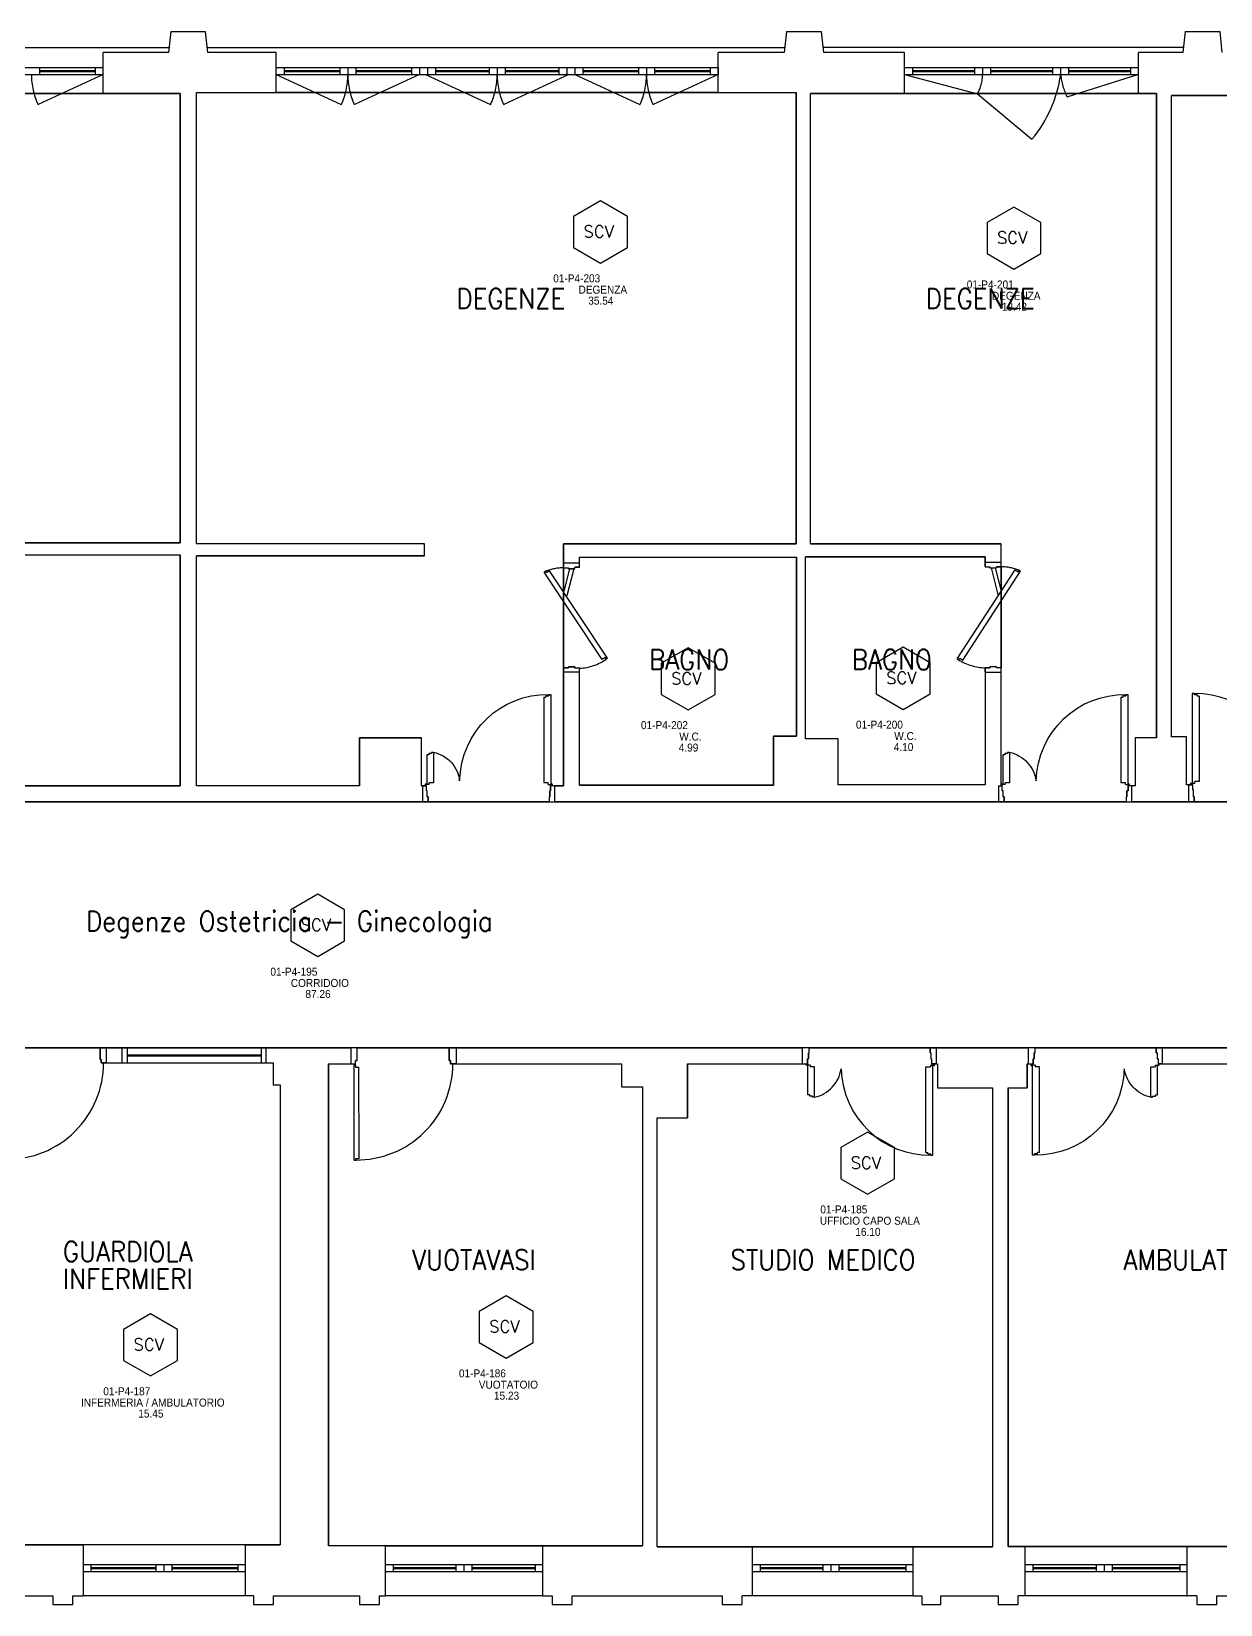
# Model space of a CAD drawing. Header units: inches. Extents: x 16420 to 16611, y 92341 to 92416.
# Drawn here: x 16446.32 to 16458.21, y 92394.51 to 92410.23 of the extents above; entities that cross this region are included whole.
import ezdxf
from ezdxf.enums import TextEntityAlignment as Align

# ---------------------------------------------------------------- set-up
doc = ezdxf.new("R2010")
doc.units = ezdxf.units.IN
doc.header["$LTSCALE"] = 50
doc.header["$MEASUREMENT"] = 0
doc.linetypes.add('NASCOSTA2', pattern=[0.1875, 0.125, -0.0625])
for name, color, linetype in [('A-LOCALI', 7, 'Continuous'), ('AA-CodiceVano', 7, 'Continuous'), ('GMM_DEST.USO', 50, 'Continuous'), ('PIANTA', 7, 'Continuous'), ('RM', 191, 'Continuous')]:
    doc.layers.add(name, color=color, linetype=linetype)
doc.styles.add('ARIAL', font='arial.ttf')
doc.styles.add('ARTECO', font='romans.shx', dxfattribs={"width": 0.9})
doc.styles.get("Standard").update_dxf_attribs({"font": 'txt.shx'})

# ---------------------------------------------------------------- blocks, each defined once
blk = doc.blocks.new('MFM_COD_VANO')
at = {"layer": 'A-LOCALI'}
for p, q in [((0, 0.621), (-0.269, 0.466)), ((0.269, 0.466), (0, 0.621)), ((-0.269, 0.466), (-0.269, 0.155)), ((0.269, 0.155), (0.269, 0.466)), ((-0.269, 0.155), (0, 0)), ((0, 0), (0.269, 0.155))]:
    blk.add_line(p, q, dxfattribs=at)
blk.add_text('SCV', height=0.12, dxfattribs=at).set_placement((-0.17, 0.255))
at = {"layer": 'A-LOCALI', "flags": 9}
for tag in ['MFM_NAME', 'MFM_COD_COMPLESSO', 'MFM_COD_EDIFICIO', 'MFM_COD_PIANO', 'MFM_COD_MACROAREA', 'MFM_ZONA', 'MFM_REPARTO']:
    blk.add_attdef(tag, (-0.084, 0.188), '', height=0.005, dxfattribs=at)
blk.add_attdef('MFM_ALTEZZA', text='', height=0.005, dxfattribs=at).set_placement((-0.057, 0.188), align=Align.CENTER)
at = {"layer": 'A-LOCALI', "style": 'ARIAL', "width": 0.9, "flags": 8}
for tag, p in [('MFM_COD_UT', (-0.026, -0.078)), ('MFM_DESTINAZIONE_USO', (0.023, -0.306)), ('MFM_SUPERFICIE', (0.004, -0.416))]:
    blk.add_attdef(tag, text='', height=0.08, dxfattribs=at).set_placement(p, align=Align.CENTER)
at = {"layer": 'A-LOCALI', "style": 'ARIAL', "width": 0.9}
for tag, p, height, flags in [('MFM_COD_LOCALE', (-0.472, -0.192), 0.08, 8), ('MFM_COD_SCHEDA', (-0.275, -0.483), 0.04, 9)]:
    blk.add_attdef(tag, p, '', height=height, dxfattribs=dict(at, flags=flags))

msp = doc.modelspace()

# ---------------------------------------------------------------- linework, layer by layer
at = {"layer": 'PIANTA', "color": 0}
for p, q in [((16447.715, 92410.233), (16447.692, 92410.023)), ((16447.715, 92410.233), (16448.061, 92410.234)), ((16448.061, 92410.234), (16448.084, 92410.023)), ((16453.873, 92410.233), (16453.85, 92410.023)), ((16453.873, 92410.233), (16454.22, 92410.233)), ((16454.22, 92410.233), (16454.243, 92410.023)), ((16457.858, 92410.233), (16457.835, 92410.023)), ((16457.858, 92410.233), (16458.204, 92410.233)), ((16458.204, 92410.233), (16458.226, 92410.023)), ((16441.98, 92410.073), (16447.698, 92410.073)), ((16447.692, 92410.023), (16447.039, 92410.023)), ((16447.039, 92409.613), (16447.039, 92410.023)), ((16448.079, 92410.073), (16453.856, 92410.073)), ((16448.769, 92410.023), (16448.084, 92410.023)), ((16448.769, 92409.623), (16448.769, 92410.023)), ((16453.85, 92410.023), (16453.189, 92410.023)), ((16453.189, 92409.623), (16453.189, 92410.023)), ((16457.84, 92410.073), (16454.237, 92410.073)), ((16455.054, 92410.023), (16454.243, 92410.023)), ((16455.054, 92409.613), (16455.054, 92410.023)), ((16457.835, 92410.023), (16457.394, 92410.023)), ((16457.394, 92409.613), (16457.394, 92410.023)), ((16445.606, 92409.873), (16447.039, 92409.873)), ((16445.606, 92409.803), (16447.039, 92409.803)), ((16446.403, 92409.873), (16446.403, 92409.803)), ((16446.403, 92409.844), (16446.959, 92409.844)), ((16446.403, 92409.834), (16446.959, 92409.834)), ((16446.959, 92409.873), (16446.959, 92409.803)), ((16448.769, 92409.873), (16450.203, 92409.873)), ((16448.769, 92409.803), (16450.203, 92409.803)), ((16448.849, 92409.873), (16448.849, 92409.803)), ((16448.849, 92409.844), (16449.406, 92409.844)), ((16448.849, 92409.834), (16449.406, 92409.834)), ((16449.406, 92409.873), (16449.406, 92409.803)), ((16449.486, 92409.873), (16449.486, 92409.803)), ((16449.566, 92409.873), (16449.566, 92409.803)), ((16449.566, 92409.844), (16450.123, 92409.844)), ((16449.566, 92409.834), (16450.123, 92409.834)), ((16450.123, 92409.873), (16450.123, 92409.803)), ((16450.203, 92409.873), (16450.203, 92409.803)), ((16450.203, 92409.873), (16450.283, 92409.873)), ((16450.203, 92409.803), (16450.283, 92409.803)), ((16450.283, 92409.873), (16451.676, 92409.873)), ((16450.283, 92409.873), (16450.283, 92409.803)), ((16450.283, 92409.803), (16451.676, 92409.803)), ((16450.363, 92409.873), (16450.363, 92409.803)), ((16450.363, 92409.844), (16450.899, 92409.844)), ((16450.363, 92409.834), (16450.899, 92409.834)), ((16450.899, 92409.873), (16450.899, 92409.803)), ((16450.979, 92409.873), (16450.979, 92409.803)), ((16451.059, 92409.873), (16451.059, 92409.803)), ((16451.059, 92409.844), (16451.596, 92409.844)), ((16451.059, 92409.834), (16451.596, 92409.834)), ((16451.596, 92409.873), (16451.596, 92409.803)), ((16451.676, 92409.873), (16451.676, 92409.803)), ((16451.676, 92409.873), (16451.756, 92409.873)), ((16451.676, 92409.873), (16451.676, 92409.803)), ((16451.676, 92409.803), (16451.756, 92409.803)), ((16451.756, 92409.873), (16451.756, 92409.803)), ((16451.756, 92409.873), (16453.189, 92409.873)), ((16451.756, 92409.803), (16453.189, 92409.803)), ((16451.836, 92409.873), (16451.836, 92409.803)), ((16451.836, 92409.844), (16452.393, 92409.844)), ((16451.836, 92409.834), (16452.393, 92409.834)), ((16452.393, 92409.873), (16452.393, 92409.803)), ((16452.473, 92409.873), (16452.473, 92409.803)), ((16452.553, 92409.873), (16452.553, 92409.803)), ((16452.553, 92409.844), (16453.109, 92409.844)), ((16452.553, 92409.834), (16453.109, 92409.834)), ((16453.109, 92409.873), (16453.109, 92409.803)), ((16453.189, 92409.873), (16453.189, 92409.803)), ((16455.054, 92409.873), (16455.834, 92409.873)), ((16455.054, 92409.803), (16455.834, 92409.803)), ((16455.134, 92409.873), (16455.134, 92409.803)), ((16455.134, 92409.843), (16455.754, 92409.844)), ((16455.134, 92409.833), (16455.754, 92409.834)), ((16455.754, 92409.873), (16455.754, 92409.803)), ((16455.834, 92409.873), (16455.834, 92409.803)), ((16455.834, 92409.873), (16456.614, 92409.873)), ((16455.834, 92409.803), (16456.614, 92409.803)), ((16455.914, 92409.873), (16455.914, 92409.803)), ((16455.914, 92409.843), (16456.534, 92409.844)), ((16455.914, 92409.833), (16456.534, 92409.834)), ((16456.534, 92409.873), (16456.534, 92409.803)), ((16456.614, 92409.873), (16456.614, 92409.803)), ((16456.614, 92409.873), (16457.394, 92409.873)), ((16456.614, 92409.803), (16457.394, 92409.803)), ((16456.694, 92409.873), (16456.694, 92409.803)), ((16456.694, 92409.844), (16457.314, 92409.844)), ((16456.694, 92409.834), (16457.314, 92409.834)), ((16457.314, 92409.873), (16457.314, 92409.803)), ((16447.039, 92409.613), (16442.619, 92409.613)), ((16447.809, 92409.613), (16447.039, 92409.613)), ((16447.809, 92405.123), (16447.809, 92409.613)), ((16447.974, 92409.623), (16448.769, 92409.623)), ((16447.974, 92405.113), (16447.974, 92409.623)), ((16453.189, 92409.623), (16448.769, 92409.623)), ((16453.189, 92409.623), (16453.969, 92409.623)), ((16453.969, 92405.113), (16453.969, 92409.623)), ((16455.054, 92409.613), (16454.114, 92409.613)), ((16454.114, 92405.113), (16454.114, 92409.613)), ((16457.394, 92409.613), (16455.054, 92409.613)), ((16457.574, 92409.613), (16457.394, 92409.613)), ((16457.574, 92403.173), (16457.574, 92409.613)), ((16457.724, 92403.183), (16457.724, 92409.593)), ((16458.674, 92409.593), (16457.724, 92409.593)), ((16445.539, 92405.123), (16447.809, 92405.123)), ((16450.254, 92405.113), (16447.974, 92405.113)), ((16450.254, 92404.993), (16450.254, 92405.113)), ((16451.644, 92404.918), (16451.644, 92405.113)), ((16451.644, 92405.113), (16453.969, 92405.113)), ((16454.114, 92405.113), (16456.019, 92405.113)), ((16456.019, 92404.928), (16456.019, 92405.113)), ((16445.539, 92405.003), (16447.809, 92405.003)), ((16447.809, 92402.693), (16447.809, 92405.003)), ((16447.974, 92402.693), (16447.974, 92404.993)), ((16450.254, 92404.993), (16447.974, 92404.993)), ((16451.804, 92404.918), (16451.644, 92404.918)), ((16451.644, 92404.873), (16451.644, 92404.918)), ((16451.804, 92404.918), (16451.804, 92404.978)), ((16451.804, 92404.978), (16453.974, 92404.978)), ((16451.804, 92404.878), (16451.804, 92404.918)), ((16453.974, 92403.188), (16453.974, 92404.978)), ((16454.064, 92403.163), (16454.064, 92404.983)), ((16455.859, 92404.983), (16454.064, 92404.983)), ((16455.859, 92404.928), (16455.859, 92404.983)), ((16455.859, 92404.928), (16456.019, 92404.928)), ((16455.859, 92404.883), (16455.859, 92404.928)), ((16456.019, 92404.883), (16456.019, 92404.928)), ((16451.465, 92404.838), (16451.45, 92404.828)), ((16452.029, 92403.954), (16451.45, 92404.828)), ((16451.474, 92404.823), (16451.465, 92404.838)), ((16451.504, 92404.842), (16451.474, 92404.823)), ((16452.084, 92403.967), (16451.504, 92404.842)), ((16451.644, 92404.873), (16451.692, 92404.873)), ((16451.704, 92404.863), (16451.645, 92404.637)), ((16451.745, 92404.863), (16451.675, 92404.591)), ((16451.692, 92404.873), (16451.692, 92404.863)), ((16451.756, 92404.863), (16451.692, 92404.863)), ((16451.804, 92404.878), (16451.756, 92404.878)), ((16451.756, 92404.863), (16451.756, 92404.878)), ((16455.58, 92403.962), (16456.159, 92404.852)), ((16455.635, 92403.949), (16456.214, 92404.838)), ((16455.859, 92404.883), (16455.907, 92404.883)), ((16455.907, 92404.873), (16455.907, 92404.883)), ((16455.907, 92404.873), (16455.971, 92404.873)), ((16455.919, 92404.873), (16455.988, 92404.591)), ((16455.96, 92404.873), (16456.018, 92404.637)), ((16455.971, 92404.883), (16455.971, 92404.873)), ((16456.019, 92404.883), (16455.971, 92404.883)), ((16456.159, 92404.852), (16456.189, 92404.833)), ((16456.189, 92404.833), (16456.199, 92404.848)), ((16456.199, 92404.848), (16456.214, 92404.838)), ((16452.058, 92403.974), (16452.029, 92403.954)), ((16452.069, 92403.958), (16452.058, 92403.974)), ((16452.084, 92403.967), (16452.069, 92403.958)), ((16455.58, 92403.962), (16455.594, 92403.952)), ((16455.594, 92403.952), (16455.605, 92403.969)), ((16455.605, 92403.969), (16455.635, 92403.949)), ((16451.644, 92403.873), (16451.692, 92403.873)), ((16451.644, 92403.828), (16451.644, 92403.873)), ((16451.644, 92402.693), (16451.644, 92403.828)), ((16451.804, 92403.828), (16451.644, 92403.828)), ((16451.692, 92403.883), (16451.756, 92403.883)), ((16451.692, 92403.873), (16451.692, 92403.883)), ((16451.756, 92403.883), (16451.756, 92403.868)), ((16451.804, 92403.868), (16451.756, 92403.868)), ((16451.804, 92403.828), (16451.804, 92403.868)), ((16451.804, 92402.698), (16451.804, 92403.828)), ((16455.859, 92403.873), (16455.907, 92403.873)), ((16455.859, 92403.828), (16455.859, 92403.873)), ((16455.859, 92403.828), (16456.019, 92403.828)), ((16455.859, 92403.828), (16455.859, 92402.703)), ((16455.971, 92403.883), (16455.907, 92403.883)), ((16455.907, 92403.883), (16455.907, 92403.873)), ((16455.971, 92403.873), (16455.971, 92403.883)), ((16456.019, 92403.873), (16455.971, 92403.873)), ((16456.019, 92403.828), (16456.019, 92403.873)), ((16456.019, 92402.693), (16456.019, 92403.828)), ((16451.447, 92403.579), (16451.447, 92402.724)), ((16451.447, 92403.579), (16451.466, 92403.579)), ((16451.466, 92403.592), (16451.466, 92403.579)), ((16451.466, 92403.592), (16451.496, 92403.592)), ((16451.496, 92403.605), (16451.515, 92403.605)), ((16451.496, 92403.605), (16451.496, 92403.592)), ((16451.515, 92403.605), (16451.515, 92402.707)), ((16457.217, 92403.579), (16457.217, 92402.724)), ((16457.217, 92403.579), (16457.236, 92403.579)), ((16457.236, 92403.592), (16457.236, 92403.579)), ((16457.236, 92403.592), (16457.266, 92403.592)), ((16457.266, 92403.605), (16457.285, 92403.605)), ((16457.266, 92403.605), (16457.266, 92403.592)), ((16457.285, 92403.605), (16457.285, 92402.707)), ((16457.929, 92403.615), (16457.929, 92402.717)), ((16457.949, 92403.615), (16457.929, 92403.615)), ((16457.949, 92403.615), (16457.949, 92403.602)), ((16457.978, 92403.602), (16457.949, 92403.602)), ((16457.978, 92403.602), (16457.978, 92403.589)), ((16457.998, 92403.589), (16457.978, 92403.589)), ((16457.998, 92403.589), (16457.998, 92402.734)), ((16453.744, 92402.698), (16453.744, 92403.188)), ((16453.744, 92403.188), (16453.974, 92403.188)), ((16457.874, 92403.183), (16457.724, 92403.183)), ((16457.874, 92402.703), (16457.874, 92403.183)), ((16449.604, 92403.173), (16450.224, 92403.173)), ((16449.604, 92402.693), (16449.604, 92403.173)), ((16450.224, 92402.693), (16450.224, 92403.173)), ((16450.344, 92403.027), (16450.324, 92403.027)), ((16450.324, 92403.027), (16450.324, 92403.015)), ((16450.344, 92403.027), (16450.344, 92402.722)), ((16454.389, 92403.163), (16454.064, 92403.163)), ((16454.389, 92402.703), (16454.389, 92403.163)), ((16456.104, 92403.027), (16456.084, 92403.027)), ((16456.084, 92403.027), (16456.084, 92403.015)), ((16456.104, 92403.027), (16456.104, 92402.722)), ((16457.359, 92403.173), (16457.359, 92402.693)), ((16457.574, 92403.173), (16457.359, 92403.173)), ((16450.275, 92403.002), (16450.275, 92402.705)), ((16450.295, 92403.002), (16450.275, 92403.002)), ((16450.324, 92403.015), (16450.295, 92403.015)), ((16450.295, 92403.015), (16450.295, 92403.002)), ((16456.035, 92403.002), (16456.035, 92402.705)), ((16456.055, 92403.002), (16456.035, 92403.002)), ((16456.084, 92403.015), (16456.055, 92403.015)), ((16456.055, 92403.015), (16456.055, 92403.002)), ((16450.3, 92402.705), (16450.275, 92402.705)), ((16450.344, 92402.722), (16450.3, 92402.722)), ((16450.3, 92402.705), (16450.3, 92402.722)), ((16451.447, 92402.724), (16451.491, 92402.724)), ((16451.491, 92402.707), (16451.491, 92402.724)), ((16451.491, 92402.707), (16451.515, 92402.707)), ((16456.06, 92402.705), (16456.035, 92402.705)), ((16456.104, 92402.722), (16456.06, 92402.722)), ((16456.06, 92402.705), (16456.06, 92402.722)), ((16457.217, 92402.724), (16457.261, 92402.724)), ((16457.261, 92402.707), (16457.261, 92402.724)), ((16457.261, 92402.707), (16457.285, 92402.707)), ((16457.954, 92402.717), (16457.929, 92402.717)), ((16457.954, 92402.717), (16457.954, 92402.734)), ((16457.998, 92402.734), (16457.954, 92402.734)), ((16446.179, 92402.693), (16447.809, 92402.693)), ((16449.604, 92402.693), (16447.974, 92402.693)), ((16450.224, 92402.693), (16450.234, 92402.693)), ((16450.234, 92402.693), (16450.234, 92402.533)), ((16450.234, 92402.693), (16450.274, 92402.693)), ((16450.274, 92402.643), (16450.274, 92402.693)), ((16450.274, 92402.643), (16450.281, 92402.643)), ((16450.281, 92402.582), (16450.281, 92402.643)), ((16450.281, 92402.582), (16450.289, 92402.582)), ((16450.289, 92402.582), (16450.289, 92402.533)), ((16451.507, 92402.582), (16451.499, 92402.582)), ((16451.499, 92402.582), (16451.499, 92402.533)), ((16451.514, 92402.643), (16451.507, 92402.643)), ((16451.507, 92402.582), (16451.507, 92402.643)), ((16451.514, 92402.643), (16451.514, 92402.693)), ((16451.554, 92402.693), (16451.514, 92402.693)), ((16451.554, 92402.693), (16451.644, 92402.693)), ((16451.554, 92402.693), (16451.554, 92402.533)), ((16451.804, 92402.698), (16453.744, 92402.698)), ((16455.859, 92402.703), (16454.389, 92402.703)), ((16455.994, 92402.693), (16455.994, 92402.533)), ((16455.994, 92402.693), (16456.019, 92402.693)), ((16456.019, 92402.693), (16456.029, 92402.693)), ((16456.029, 92402.643), (16456.029, 92402.693)), ((16456.029, 92402.643), (16456.039, 92402.643)), ((16456.039, 92402.582), (16456.039, 92402.643)), ((16456.039, 92402.582), (16456.049, 92402.582)), ((16456.049, 92402.582), (16456.049, 92402.533)), ((16457.277, 92402.582), (16457.269, 92402.582)), ((16457.269, 92402.582), (16457.269, 92402.533)), ((16457.289, 92402.643), (16457.277, 92402.643)), ((16457.277, 92402.582), (16457.277, 92402.643)), ((16457.289, 92402.643), (16457.289, 92402.693)), ((16457.324, 92402.693), (16457.289, 92402.693)), ((16457.359, 92402.693), (16457.324, 92402.693)), ((16457.324, 92402.693), (16457.324, 92402.533)), ((16457.894, 92402.703), (16457.874, 92402.703)), ((16457.894, 92402.703), (16457.894, 92402.533)), ((16457.894, 92402.703), (16457.934, 92402.703)), ((16457.934, 92402.653), (16457.934, 92402.703)), ((16457.934, 92402.653), (16457.942, 92402.653)), ((16457.942, 92402.582), (16457.942, 92402.653)), ((16457.942, 92402.582), (16457.949, 92402.582)), ((16457.949, 92402.582), (16457.949, 92402.533)), ((16450.234, 92402.533), (16445.514, 92402.533)), ((16450.289, 92402.533), (16450.234, 92402.533)), ((16451.499, 92402.533), (16451.554, 92402.533)), ((16455.994, 92402.533), (16451.554, 92402.533)), ((16456.049, 92402.533), (16455.994, 92402.533)), ((16457.269, 92402.533), (16457.324, 92402.533)), ((16457.894, 92402.533), (16457.324, 92402.533)), ((16457.949, 92402.533), (16457.894, 92402.533)), ((16447.009, 92399.955), (16447.009, 92400.073)), ((16447.009, 92400.073), (16447.069, 92400.073)), ((16447.069, 92400.073), (16447.229, 92400.073)), ((16447.069, 92400.073), (16447.069, 92399.923)), ((16447.199, 92400.073), (16447.229, 92400.073)), ((16447.229, 92400.073), (16448.669, 92400.072)), ((16447.229, 92399.923), (16447.229, 92400.073)), ((16447.279, 92400.073), (16447.279, 92399.923)), ((16448.619, 92400.073), (16448.619, 92399.923)), ((16448.669, 92399.923), (16448.669, 92400.073)), ((16448.669, 92400.073), (16449.519, 92400.073)), ((16449.579, 92400.073), (16449.519, 92400.073)), ((16449.519, 92399.913), (16449.519, 92400.073)), ((16449.579, 92399.945), (16449.579, 92400.073)), ((16450.499, 92399.945), (16450.499, 92400.073)), ((16450.499, 92400.073), (16450.569, 92400.073)), ((16450.569, 92400.073), (16450.569, 92399.913)), ((16450.569, 92400.073), (16454.034, 92400.073)), ((16454.034, 92399.913), (16454.034, 92400.073)), ((16454.099, 92400.073), (16454.034, 92400.073)), ((16454.099, 92400.023), (16454.099, 92400.073)), ((16455.309, 92400.023), (16455.309, 92400.073)), ((16455.309, 92400.073), (16455.374, 92400.073)), ((16455.374, 92400.073), (16456.294, 92400.073)), ((16455.374, 92399.913), (16455.374, 92400.073)), ((16456.294, 92399.913), (16456.294, 92400.073)), ((16456.359, 92400.073), (16456.294, 92400.073)), ((16456.359, 92400.023), (16456.359, 92400.073)), ((16457.569, 92400.073), (16457.634, 92400.073)), ((16457.569, 92400.023), (16457.569, 92400.073)), ((16457.634, 92400.073), (16460.309, 92400.073)), ((16457.634, 92399.913), (16457.634, 92400.073)), ((16447.019, 92399.955), (16447.009, 92399.955)), ((16447.019, 92399.923), (16447.019, 92399.955)), ((16447.069, 92399.923), (16447.019, 92399.923)), ((16447.069, 92399.923), (16447.229, 92399.923)), ((16447.229, 92399.923), (16448.669, 92399.923)), ((16447.279, 92400.003), (16448.619, 92400.003)), ((16447.279, 92399.993), (16448.619, 92399.993)), ((16448.669, 92399.923), (16448.739, 92399.923)), ((16448.739, 92399.923), (16448.739, 92399.703)), ((16449.294, 92399.913), (16449.519, 92399.913)), ((16449.294, 92399.913), (16449.294, 92395.093)), ((16449.519, 92399.913), (16449.564, 92399.913)), ((16449.549, 92398.95), (16449.548, 92399.896)), ((16449.548, 92399.896), (16449.564, 92399.896)), ((16449.564, 92399.913), (16449.564, 92399.945)), ((16449.579, 92399.945), (16449.564, 92399.945)), ((16449.564, 92399.896), (16449.564, 92399.88)), ((16449.564, 92399.88), (16449.597, 92399.88)), ((16449.598, 92398.966), (16449.597, 92399.88)), ((16450.514, 92399.945), (16450.499, 92399.945)), ((16450.514, 92399.913), (16450.514, 92399.945)), ((16450.569, 92399.913), (16450.514, 92399.913)), ((16450.569, 92399.913), (16452.224, 92399.913)), ((16452.224, 92399.913), (16452.224, 92399.683)), ((16452.884, 92399.913), (16454.034, 92399.913)), ((16452.884, 92399.913), (16452.884, 92399.373)), ((16454.034, 92399.913), (16454.084, 92399.913)), ((16454.084, 92399.963), (16454.084, 92399.913)), ((16454.084, 92399.963), (16454.092, 92399.963)), ((16454.085, 92399.604), (16454.085, 92399.901)), ((16454.11, 92399.901), (16454.085, 92399.901)), ((16454.092, 92400.023), (16454.099, 92400.023)), ((16454.092, 92400.023), (16454.092, 92399.963)), ((16454.11, 92399.901), (16454.11, 92399.884)), ((16454.154, 92399.884), (16454.11, 92399.884)), ((16454.154, 92399.578), (16454.154, 92399.884)), ((16455.267, 92399.026), (16455.267, 92399.882)), ((16455.267, 92399.882), (16455.311, 92399.882)), ((16455.317, 92400.023), (16455.309, 92400.023)), ((16455.311, 92399.899), (16455.335, 92399.899)), ((16455.311, 92399.899), (16455.311, 92399.882)), ((16455.317, 92400.023), (16455.317, 92399.963)), ((16455.324, 92399.963), (16455.317, 92399.963)), ((16455.324, 92399.963), (16455.324, 92399.913)), ((16455.374, 92399.913), (16455.324, 92399.913)), ((16455.335, 92399.001), (16455.335, 92399.899)), ((16455.374, 92399.913), (16455.384, 92399.913)), ((16455.384, 92399.913), (16455.384, 92399.673)), ((16456.279, 92399.913), (16456.294, 92399.913)), ((16456.279, 92399.913), (16456.279, 92399.673)), ((16456.294, 92399.913), (16456.339, 92399.913)), ((16456.333, 92399.001), (16456.333, 92399.899)), ((16456.358, 92399.899), (16456.333, 92399.899)), ((16456.339, 92399.963), (16456.339, 92399.913)), ((16456.339, 92399.963), (16456.349, 92399.963)), ((16456.349, 92400.023), (16456.359, 92400.023)), ((16456.349, 92400.023), (16456.349, 92399.963)), ((16456.358, 92399.899), (16456.358, 92399.882)), ((16456.402, 92399.882), (16456.358, 92399.882)), ((16456.402, 92399.026), (16456.402, 92399.882)), ((16457.515, 92399.578), (16457.515, 92399.884)), ((16457.515, 92399.884), (16457.559, 92399.884)), ((16457.559, 92399.901), (16457.559, 92399.884)), ((16457.559, 92399.901), (16457.583, 92399.901)), ((16457.579, 92400.023), (16457.569, 92400.023)), ((16457.579, 92400.023), (16457.579, 92399.963)), ((16457.589, 92399.963), (16457.579, 92399.963)), ((16457.583, 92399.604), (16457.583, 92399.901)), ((16457.589, 92399.963), (16457.589, 92399.913)), ((16457.634, 92399.913), (16457.589, 92399.913)), ((16457.634, 92399.913), (16459.779, 92399.913)), ((16448.739, 92399.703), (16448.809, 92399.703)), ((16448.809, 92399.703), (16448.809, 92395.103)), ((16452.224, 92399.683), (16452.434, 92399.683)), ((16452.434, 92399.683), (16452.434, 92395.093)), ((16454.105, 92399.604), (16454.085, 92399.604)), ((16454.105, 92399.591), (16454.105, 92399.604)), ((16454.134, 92399.591), (16454.105, 92399.591)), ((16454.134, 92399.578), (16454.134, 92399.591)), ((16454.154, 92399.578), (16454.134, 92399.578)), ((16455.384, 92399.673), (16455.934, 92399.673)), ((16455.934, 92399.673), (16455.934, 92395.083)), ((16456.089, 92399.673), (16456.089, 92395.088)), ((16456.089, 92399.673), (16456.279, 92399.673)), ((16457.515, 92399.578), (16457.534, 92399.578)), ((16457.534, 92399.591), (16457.564, 92399.591)), ((16457.534, 92399.578), (16457.534, 92399.591)), ((16457.564, 92399.591), (16457.564, 92399.604)), ((16457.564, 92399.604), (16457.583, 92399.604)), ((16452.579, 92399.373), (16452.884, 92399.373)), ((16452.579, 92395.083), (16452.579, 92399.373)), ((16449.549, 92398.95), (16449.565, 92398.95)), ((16449.565, 92398.966), (16449.598, 92398.966)), ((16449.565, 92398.95), (16449.565, 92398.966)), ((16455.267, 92399.026), (16455.286, 92399.026)), ((16455.286, 92399.013), (16455.286, 92399.026)), ((16455.286, 92399.013), (16455.316, 92399.013)), ((16455.316, 92399.001), (16455.316, 92399.013)), ((16455.316, 92399.001), (16455.335, 92399.001)), ((16456.353, 92399.001), (16456.333, 92399.001)), ((16456.382, 92399.013), (16456.353, 92399.013)), ((16456.353, 92399.001), (16456.353, 92399.013)), ((16456.382, 92399.013), (16456.382, 92399.026)), ((16456.402, 92399.026), (16456.382, 92399.026)), ((16445.659, 92395.103), (16446.839, 92395.103)), ((16446.839, 92395.103), (16446.839, 92394.593)), ((16448.459, 92395.103), (16446.839, 92395.103)), ((16448.459, 92395.103), (16448.459, 92394.593)), ((16448.459, 92395.103), (16448.809, 92395.103)), ((16449.864, 92395.093), (16449.294, 92395.093)), ((16449.864, 92395.093), (16451.434, 92395.093)), ((16449.864, 92394.593), (16449.864, 92395.093)), ((16451.434, 92395.093), (16451.434, 92394.593)), ((16451.434, 92395.093), (16452.434, 92395.093)), ((16452.579, 92395.083), (16453.534, 92395.083)), ((16453.534, 92394.593), (16453.534, 92395.083)), ((16453.534, 92395.083), (16455.139, 92395.083)), ((16455.139, 92394.593), (16455.139, 92395.083)), ((16455.139, 92395.083), (16455.934, 92395.083)), ((16456.089, 92395.088), (16456.259, 92395.088)), ((16456.259, 92394.593), (16456.259, 92395.088)), ((16456.259, 92395.088), (16457.879, 92395.088)), ((16457.879, 92394.593), (16457.879, 92395.088)), ((16457.879, 92395.088), (16460.009, 92395.088)), ((16448.459, 92394.903), (16446.839, 92394.903)), ((16446.919, 92394.833), (16446.919, 92394.903)), ((16447.569, 92394.873), (16446.919, 92394.872)), ((16447.569, 92394.863), (16446.919, 92394.862)), ((16447.569, 92394.833), (16447.569, 92394.903)), ((16447.649, 92394.833), (16447.649, 92394.903)), ((16447.729, 92394.833), (16447.729, 92394.903)), ((16448.389, 92394.873), (16447.729, 92394.873)), ((16448.389, 92394.863), (16447.729, 92394.863)), ((16448.389, 92394.833), (16448.389, 92394.903)), ((16451.434, 92394.903), (16449.864, 92394.903)), ((16449.944, 92394.833), (16449.944, 92394.903)), ((16450.569, 92394.873), (16449.944, 92394.872)), ((16450.569, 92394.863), (16449.944, 92394.862)), ((16450.569, 92394.833), (16450.569, 92394.903)), ((16450.649, 92394.833), (16450.649, 92394.903)), ((16450.729, 92394.833), (16450.729, 92394.903)), ((16451.364, 92394.873), (16450.729, 92394.873)), ((16451.364, 92394.863), (16450.729, 92394.863)), ((16451.364, 92394.833), (16451.364, 92394.903)), ((16455.139, 92394.903), (16453.534, 92394.903)), ((16453.614, 92394.833), (16453.614, 92394.903)), ((16454.239, 92394.873), (16453.614, 92394.872)), ((16454.239, 92394.863), (16453.614, 92394.862)), ((16454.239, 92394.833), (16454.239, 92394.903)), ((16454.319, 92394.833), (16454.319, 92394.903)), ((16454.399, 92394.833), (16454.399, 92394.903)), ((16455.069, 92394.873), (16454.399, 92394.873)), ((16455.069, 92394.863), (16454.399, 92394.863)), ((16455.069, 92394.833), (16455.069, 92394.903)), ((16457.879, 92394.903), (16456.259, 92394.903)), ((16456.339, 92394.833), (16456.339, 92394.903)), ((16456.974, 92394.873), (16456.339, 92394.872)), ((16456.974, 92394.863), (16456.339, 92394.862)), ((16456.974, 92394.833), (16456.974, 92394.903)), ((16457.054, 92394.833), (16457.054, 92394.903)), ((16457.134, 92394.833), (16457.134, 92394.903)), ((16457.809, 92394.873), (16457.134, 92394.873)), ((16457.809, 92394.863), (16457.134, 92394.863)), ((16457.809, 92394.833), (16457.809, 92394.903)), ((16448.459, 92394.833), (16446.839, 92394.833)), ((16451.434, 92394.833), (16449.864, 92394.833)), ((16455.139, 92394.833), (16453.534, 92394.833)), ((16457.879, 92394.833), (16456.259, 92394.833)), ((16445.189, 92394.593), (16446.537, 92394.593)), ((16446.537, 92394.593), (16446.537, 92394.507)), ((16446.737, 92394.507), (16446.737, 92394.593)), ((16446.737, 92394.593), (16446.839, 92394.593)), ((16448.459, 92394.593), (16446.839, 92394.593)), ((16448.459, 92394.593), (16448.459, 92394.593)), ((16448.544, 92394.593), (16448.459, 92394.593)), ((16448.544, 92394.593), (16448.544, 92394.507)), ((16448.744, 92394.507), (16448.744, 92394.593)), ((16448.744, 92394.593), (16449.602, 92394.593)), ((16449.602, 92394.593), (16449.602, 92394.507)), ((16449.802, 92394.507), (16449.802, 92394.593)), ((16449.802, 92394.593), (16449.864, 92394.593)), ((16451.434, 92394.593), (16449.864, 92394.593)), ((16451.434, 92394.593), (16451.529, 92394.593)), ((16451.529, 92394.593), (16451.529, 92394.507)), ((16451.729, 92394.507), (16451.729, 92394.593)), ((16451.729, 92394.593), (16453.229, 92394.593)), ((16453.229, 92394.593), (16453.229, 92394.507)), ((16453.534, 92394.593), (16453.429, 92394.593)), ((16453.429, 92394.507), (16453.429, 92394.593)), ((16455.139, 92394.593), (16453.534, 92394.593)), ((16455.139, 92394.593), (16455.139, 92394.593)), ((16455.139, 92394.593), (16455.226, 92394.593)), ((16455.226, 92394.593), (16455.226, 92394.507)), ((16455.416, 92394.507), (16455.416, 92394.593)), ((16455.416, 92394.593), (16455.989, 92394.593)), ((16455.989, 92394.593), (16455.989, 92394.507)), ((16456.259, 92394.593), (16456.189, 92394.593)), ((16456.189, 92394.507), (16456.189, 92394.593)), ((16457.879, 92394.593), (16456.259, 92394.593)), ((16457.869, 92394.593), (16457.879, 92394.593)), ((16457.974, 92394.593), (16457.869, 92394.593)), ((16457.974, 92394.593), (16457.974, 92394.507)), ((16458.174, 92394.507), (16458.174, 92394.593)), ((16458.174, 92394.593), (16459.744, 92394.593)), ((16446.537, 92394.507), (16446.737, 92394.507)), ((16448.544, 92394.507), (16448.744, 92394.507)), ((16449.602, 92394.507), (16449.802, 92394.507)), ((16451.529, 92394.507), (16451.729, 92394.507)), ((16453.229, 92394.507), (16453.429, 92394.507)), ((16455.226, 92394.507), (16455.416, 92394.507)), ((16455.989, 92394.507), (16456.189, 92394.507)), ((16457.974, 92394.507), (16458.174, 92394.507))]:
    msp.add_line(p, q, dxfattribs=at)
at = {"layer": 'PIANTA', "color": 0, "linetype": 'NASCOSTA2'}
for p, q in [((16447.039, 92409.803), (16446.389, 92409.503)), ((16448.769, 92409.803), (16449.42, 92409.503)), ((16450.203, 92409.803), (16449.552, 92409.503)), ((16450.262, 92409.803), (16450.913, 92409.503)), ((16451.696, 92409.803), (16451.045, 92409.503)), ((16451.756, 92409.803), (16452.406, 92409.503)), ((16453.189, 92409.803), (16452.539, 92409.503)), ((16455.054, 92409.803), (16455.784, 92409.612)), ((16457.394, 92409.803), (16456.677, 92409.579)), ((16455.784, 92409.612), (16456.327, 92409.157))]:
    msp.add_line(p, q, dxfattribs=at)
at = {"layer": 'PIANTA', "color": 0}
msp.add_circle((16449.556, 92399.904), 0.00633, dxfattribs=at)
at = {"layer": 'PIANTA', "color": 0, "linetype": 'NASCOSTA2'}
for centre, radius, start, end in [((16447.039, 92409.803), 0.717, 180, 204.7823), ((16448.769, 92409.803), 0.717, 335.2177, 0), ((16450.203, 92409.803), 0.717, 180, 204.7823), ((16450.262, 92409.803), 0.717, 335.2177, 0), ((16451.696, 92409.803), 0.717, 180, 204.7823), ((16451.756, 92409.803), 0.717, 335.2177, 0), ((16453.189, 92409.803), 0.717, 180, 204.7823), ((16455.423, 92409.81), 0.411, 331.2544, 359.0833), ((16455.324, 92409.99), 1.304, 320.264, 351.7462), ((16457.306, 92409.875), 0.695, 185.9066, 205.2031), ((16451.656, 92404.34), 0.533, 91.3035, 111.0754), ((16456.007, 92404.35), 0.533, 68.9246, 88.6965), ((16451.778, 92404.383), 0.516, 272.9603, 304.4062), ((16455.866, 92404.378), 0.505, 237.4234, 269.2178), ((16446.079, 92399.923), 0.965, 269.4089, 0), ((16449.574, 92399.913), 0.962, 269.4058, 0)]:
    msp.add_arc(centre, radius, start, end, dxfattribs=at)
at = {"layer": 'PIANTA', "color": 0, "linetype": 'NASCOSTA2', "extrusion": (0, 0, -1)}
for centre, major_axis, ratio, start_param, end_param in [((16451.493, 92402.697), (-0.353, 0.84), 0.971574, -1.133007, 0.411607), ((16457.263, 92402.697), (-0.361, 0.836), 0.979387, -1.120528, 0.41862), ((16450.275, 92402.699), (0.044, 0.333), 0.986459, 0.076752, 1.310898), ((16456.035, 92402.699), (-0.246, 0.236), 0.980274, 1.021647, 2.236776), ((16456.356, 92399.908), (0.361, -0.836), 0.979411, -1.121028, 0.41809), ((16457.584, 92399.907), (0.246, -0.236), 0.979981, 1.020951, 2.235791)]:
    msp.add_ellipse(centre, major_axis=major_axis, ratio=ratio, start_param=start_param, end_param=end_param, dxfattribs=at)
at = {"layer": 'PIANTA', "color": 0, "linetype": 'NASCOSTA2'}
for centre, major_axis, ratio, start_param, end_param in [((16457.952, 92402.707), (0.361, 0.836), 0.979411, -1.121028, 0.41809), ((16454.085, 92399.907), (-0.246, -0.236), 0.979981, 1.020951, 2.235791), ((16455.313, 92399.908), (-0.361, -0.836), 0.979411, -1.121028, 0.41809)]:
    msp.add_ellipse(centre, major_axis=major_axis, ratio=ratio, start_param=start_param, end_param=end_param, dxfattribs=at)
at = {"layer": 'PIANTA', "color": 0, "extrusion": (0, 0, -1)}
for centre, major_axis in [((16450.266, 92402.703), (0.00502, -0.00502)), ((16451.525, 92402.705), (0.00502, -0.00502)), ((16456.026, 92402.703), (0.00502, -0.00502)), ((16457.295, 92402.705), (0.00502, -0.00502)), ((16456.324, 92399.901), (-0.00502, 0.00502)), ((16457.593, 92399.903), (-0.00502, 0.00502))]:
    msp.add_ellipse(centre, major_axis=major_axis, ratio=1, start_param=5.497826, end_param=11.781011, dxfattribs=at)
at = {"layer": 'PIANTA', "color": 0}
for centre, major_axis in [((16457.92, 92402.715), (-0.00502, -0.00502)), ((16454.076, 92399.903), (0.00502, 0.00502)), ((16455.345, 92399.901), (0.00502, 0.00502))]:
    msp.add_ellipse(centre, major_axis=major_axis, ratio=1, start_param=5.497826, end_param=11.781011, dxfattribs=at)
at = {"layer": 'RM'}
for points in [[(16441.829, 92409.613), (16447.809, 92409.613), (16447.809, 92405.123), (16445.539, 92405.123)], [(16445.539, 92405.003), (16447.809, 92405.003), (16447.809, 92402.693), (16446.179, 92402.693)], [(16446.089, 92400.073), (16447.009, 92400.073), (16447.009, 92399.955), (16447.019, 92399.955), (16447.019, 92399.923), (16448.739, 92399.923), (16448.739, 92399.703), (16448.809, 92399.703), (16448.809, 92395.103), (16445.659, 92395.102)]]:
    msp.add_lwpolyline(points, dxfattribs=at)
for points in [[(16447.974, 92409.623), (16453.969, 92409.623), (16453.969, 92405.113), (16451.644, 92405.113), (16451.644, 92404.873), (16451.644, 92403.873), (16451.644, 92402.693), (16451.514, 92402.693), (16451.514, 92402.643), (16451.507, 92402.643), (16451.507, 92402.582), (16451.499, 92402.582), (16451.499, 92402.533), (16450.289, 92402.533), (16450.289, 92402.582), (16450.281, 92402.582), (16450.281, 92402.643), (16450.274, 92402.643), (16450.274, 92402.693), (16450.224, 92402.693), (16450.224, 92403.173), (16449.604, 92403.173), (16449.604, 92402.693), (16447.974, 92402.693), (16447.974, 92404.993), (16450.254, 92404.993), (16450.254, 92405.113), (16447.974, 92405.113)], [(16454.114, 92409.613), (16457.574, 92409.613), (16457.574, 92403.173), (16457.359, 92403.173), (16457.359, 92402.693), (16457.289, 92402.693), (16457.289, 92402.643), (16457.277, 92402.643), (16457.277, 92402.582), (16457.269, 92402.582), (16457.269, 92402.533), (16456.049, 92402.533), (16456.049, 92402.582), (16456.039, 92402.582), (16456.039, 92402.643), (16456.029, 92402.643), (16456.029, 92402.693), (16456.019, 92402.693), (16456.019, 92405.113), (16454.114, 92405.113)], [(16457.724, 92409.593), (16461.164, 92409.593), (16461.164, 92405.113), (16459.264, 92405.113), (16459.264, 92402.703), (16459.174, 92402.703), (16459.174, 92402.653), (16459.167, 92402.653), (16459.167, 92402.582), (16459.159, 92402.582), (16459.159, 92402.533), (16457.949, 92402.533), (16457.949, 92402.582), (16457.942, 92402.582), (16457.942, 92402.653), (16457.934, 92402.653), (16457.934, 92402.703), (16457.874, 92402.703), (16457.874, 92403.183), (16457.724, 92403.183)], [(16453.974, 92404.978), (16453.974, 92403.188), (16453.744, 92403.188), (16453.744, 92402.698), (16451.804, 92402.698), (16451.804, 92403.868), (16451.756, 92403.868), (16451.756, 92403.883), (16451.692, 92403.883), (16451.692, 92403.873), (16451.644, 92403.873), (16451.644, 92404.873), (16451.692, 92404.873), (16451.692, 92404.863), (16451.756, 92404.863), (16451.756, 92404.878), (16451.804, 92404.878), (16451.804, 92404.978)], [(16455.859, 92404.983), (16455.859, 92404.883), (16455.907, 92404.883), (16455.907, 92404.873), (16455.971, 92404.873), (16455.971, 92404.883), (16456.019, 92404.883), (16456.019, 92403.873), (16455.971, 92403.873), (16455.971, 92403.883), (16455.907, 92403.883), (16455.907, 92403.873), (16455.859, 92403.873), (16455.859, 92402.703), (16454.389, 92402.703), (16454.389, 92403.163), (16454.064, 92403.163), (16454.064, 92404.983)], [(16429.309, 92402.533), (16464.869, 92402.533), (16464.869, 92402.343), (16464.859, 92402.343), (16464.809, 92402.343), (16464.809, 92402.153), (16464.799, 92402.153), (16464.749, 92402.153), (16464.749, 92401.693), (16464.749, 92400.912), (16464.749, 92400.452), (16464.809, 92400.452), (16464.809, 92400.262), (16464.869, 92400.262), (16464.869, 92400.073), (16429.309, 92400.073)], [(16452.224, 92399.913), (16452.224, 92399.683), (16452.434, 92399.683), (16452.434, 92395.093), (16449.294, 92395.093), (16449.294, 92399.913), (16449.564, 92399.913), (16449.564, 92399.945), (16449.579, 92399.945), (16449.579, 92400.073), (16450.499, 92400.073), (16450.499, 92399.945), (16450.514, 92399.945), (16450.514, 92399.913)], [(16455.934, 92399.673), (16455.934, 92395.083), (16452.579, 92395.083), (16452.579, 92399.373), (16452.884, 92399.373), (16452.884, 92399.913), (16454.084, 92399.913), (16454.084, 92399.963), (16454.092, 92399.963), (16454.092, 92400.023), (16454.099, 92400.023), (16454.099, 92400.073), (16455.309, 92400.073), (16455.309, 92400.023), (16455.317, 92400.023), (16455.317, 92399.963), (16455.324, 92399.963), (16455.324, 92399.913), (16455.384, 92399.913), (16455.384, 92399.673)], [(16459.779, 92399.913), (16459.779, 92399.573), (16460.009, 92399.573), (16460.009, 92395.088), (16456.089, 92395.088), (16456.089, 92399.673), (16456.279, 92399.673), (16456.279, 92399.913), (16456.339, 92399.913), (16456.339, 92399.963), (16456.349, 92399.963), (16456.349, 92400.023), (16456.359, 92400.023), (16456.359, 92400.073), (16457.569, 92400.073), (16457.569, 92400.023), (16457.579, 92400.023), (16457.579, 92399.963), (16457.589, 92399.963), (16457.589, 92399.913)]]:
    msp.add_lwpolyline(points, close=True, dxfattribs=at)

# ---------------------------------------------------------------- block references
at = {"layer": 'AA-CodiceVano'}
ref = msp.add_blockref('MFM_COD_VANO', (16452.013, 92407.919), dxfattribs=at)
ref.add_attrib('MFM_COD_LOCALE', '01-P4-203', (16451.54, 92407.726), dxfattribs={"layer": 'A-LOCALI', "height": 0.08, "style": 'ARIAL', "width": 0.9})
ref.add_attrib('MFM_SUPERFICIE', '35.54', dxfattribs={"layer": 'A-LOCALI', "height": 0.08, "style": 'ARIAL', "width": 0.9}).set_placement((16452.016, 92407.503), align=Align.CENTER)
ref.add_attrib('MFM_DESTINAZIONE_USO', 'DEGENZA', dxfattribs={"layer": 'A-LOCALI', "height": 0.08, "style": 'ARIAL', "width": 0.9}).set_placement((16452.036, 92407.613), align=Align.CENTER)
ref = msp.add_blockref('MFM_COD_VANO', (16456.147, 92407.858), dxfattribs=at)
ref.add_attrib('MFM_COD_LOCALE', '01-P4-201', (16455.675, 92407.665), dxfattribs={"layer": 'A-LOCALI', "height": 0.08, "style": 'ARIAL', "width": 0.9})
ref.add_attrib('MFM_SUPERFICIE', '19.42', dxfattribs={"layer": 'A-LOCALI', "height": 0.08, "style": 'ARIAL', "width": 0.9}).set_placement((16456.151, 92407.442), align=Align.CENTER)
ref.add_attrib('MFM_DESTINAZIONE_USO', 'DEGENZA', dxfattribs={"layer": 'A-LOCALI', "height": 0.08, "style": 'ARIAL', "width": 0.9}).set_placement((16456.17, 92407.552), align=Align.CENTER)
ref = msp.add_blockref('MFM_COD_VANO', (16452.889, 92403.451), dxfattribs=at)
ref.add_attrib('MFM_COD_LOCALE', '01-P4-202', (16452.417, 92403.259), dxfattribs={"layer": 'A-LOCALI', "height": 0.08, "style": 'ARIAL', "width": 0.9})
ref.add_attrib('MFM_SUPERFICIE', '4.99', dxfattribs={"layer": 'A-LOCALI', "height": 0.08, "style": 'ARIAL', "width": 0.9}).set_placement((16452.893, 92403.035), align=Align.CENTER)
ref.add_attrib('MFM_DESTINAZIONE_USO', 'W.C.', dxfattribs={"layer": 'A-LOCALI', "height": 0.08, "style": 'ARIAL', "width": 0.9}).set_placement((16452.912, 92403.145), align=Align.CENTER)
ref = msp.add_blockref('MFM_COD_VANO', (16455.039, 92403.456), dxfattribs=at)
ref.add_attrib('MFM_COD_LOCALE', '01-P4-200', (16454.567, 92403.264), dxfattribs={"layer": 'A-LOCALI', "height": 0.08, "style": 'ARIAL', "width": 0.9})
ref.add_attrib('MFM_SUPERFICIE', '4.10', dxfattribs={"layer": 'A-LOCALI', "height": 0.08, "style": 'ARIAL', "width": 0.9}).set_placement((16455.043, 92403.04), align=Align.CENTER)
ref.add_attrib('MFM_DESTINAZIONE_USO', 'W.C.', dxfattribs={"layer": 'A-LOCALI', "height": 0.08, "style": 'ARIAL', "width": 0.9}).set_placement((16455.062, 92403.15), align=Align.CENTER)
ref = msp.add_blockref('MFM_COD_VANO', (16449.185, 92400.987), dxfattribs=at)
ref.add_attrib('MFM_COD_LOCALE', '01-P4-195', (16448.712, 92400.794), dxfattribs={"layer": 'A-LOCALI', "height": 0.08, "style": 'ARIAL', "width": 0.9})
ref.add_attrib('MFM_SUPERFICIE', '87.26', dxfattribs={"layer": 'A-LOCALI', "height": 0.08, "style": 'ARIAL', "width": 0.9}).set_placement((16449.188, 92400.571), align=Align.CENTER)
ref.add_attrib('MFM_DESTINAZIONE_USO', 'CORRIDOIO', dxfattribs={"layer": 'A-LOCALI', "height": 0.08, "style": 'ARIAL', "width": 0.9}).set_placement((16449.207, 92400.681), align=Align.CENTER)
ref = msp.add_blockref('MFM_COD_VANO', (16454.684, 92398.609), dxfattribs=at)
ref.add_attrib('MFM_COD_LOCALE', '01-P4-185', (16454.211, 92398.417), dxfattribs={"layer": 'A-LOCALI', "height": 0.08, "style": 'ARIAL', "width": 0.9})
ref.add_attrib('MFM_SUPERFICIE', '16.10', dxfattribs={"layer": 'A-LOCALI', "height": 0.08, "style": 'ARIAL', "width": 0.9}).set_placement((16454.687, 92398.193), align=Align.CENTER)
ref.add_attrib('MFM_DESTINAZIONE_USO', 'UFFICIO CAPO SALA', dxfattribs={"layer": 'A-LOCALI', "height": 0.08, "style": 'ARIAL', "width": 0.9}).set_placement((16454.706, 92398.304), align=Align.CENTER)
ref = msp.add_blockref('MFM_COD_VANO', (16451.07, 92396.971), dxfattribs=at)
ref.add_attrib('MFM_COD_LOCALE', '01-P4-186', (16450.597, 92396.778), dxfattribs={"layer": 'A-LOCALI', "height": 0.08, "style": 'ARIAL', "width": 0.9})
ref.add_attrib('MFM_SUPERFICIE', '15.23', dxfattribs={"layer": 'A-LOCALI', "height": 0.08, "style": 'ARIAL', "width": 0.9}).set_placement((16451.073, 92396.555), align=Align.CENTER)
ref.add_attrib('MFM_DESTINAZIONE_USO', 'VUOTATOIO', dxfattribs={"layer": 'A-LOCALI', "height": 0.08, "style": 'ARIAL', "width": 0.9}).set_placement((16451.092, 92396.665), align=Align.CENTER)
ref = msp.add_blockref('MFM_COD_VANO', (16447.513, 92396.792), dxfattribs=at)
ref.add_attrib('MFM_COD_LOCALE', '01-P4-187', (16447.041, 92396.599), dxfattribs={"layer": 'A-LOCALI', "height": 0.08, "style": 'ARIAL', "width": 0.9})
ref.add_attrib('MFM_SUPERFICIE', '15.45', dxfattribs={"layer": 'A-LOCALI', "height": 0.08, "style": 'ARIAL', "width": 0.9}).set_placement((16447.517, 92396.376), align=Align.CENTER)
ref.add_attrib('MFM_DESTINAZIONE_USO', 'INFERMERIA / AMBULATORIO', dxfattribs={"layer": 'A-LOCALI', "height": 0.08, "style": 'ARIAL', "width": 0.9}).set_placement((16447.536, 92396.486), align=Align.CENTER)

# ---------------------------------------------------------------- texts
at = {"layer": 'GMM_DEST.USO', "color": 0, "style": 'ARTECO', "width": 0.9}
for s, p in [('DEGENZE', (16451.116, 92407.463)), ('DEGENZE', (16455.809, 92407.463)), ('BAGNO', (16452.899, 92403.854)), ('BAGNO', (16454.926, 92403.854)), ('GUARDIOLA', (16447.285, 92397.936)), ('VUOTAVASI', (16450.747, 92397.852)), ('STUDIO MEDICO', (16454.238, 92397.852)), ('AMBULATORIO', (16458.048, 92397.852)), ('INFERMIERI', (16447.285, 92397.664))]:
    msp.add_text(s, height=0.2, dxfattribs=at).set_placement(p, align=Align.CENTER)
msp.add_text('Degenze Ostetricia - Ginecologia', height=0.2, dxfattribs=at).set_placement((16446.868, 92401.24))

doc.saveas('drawing.dxf')
